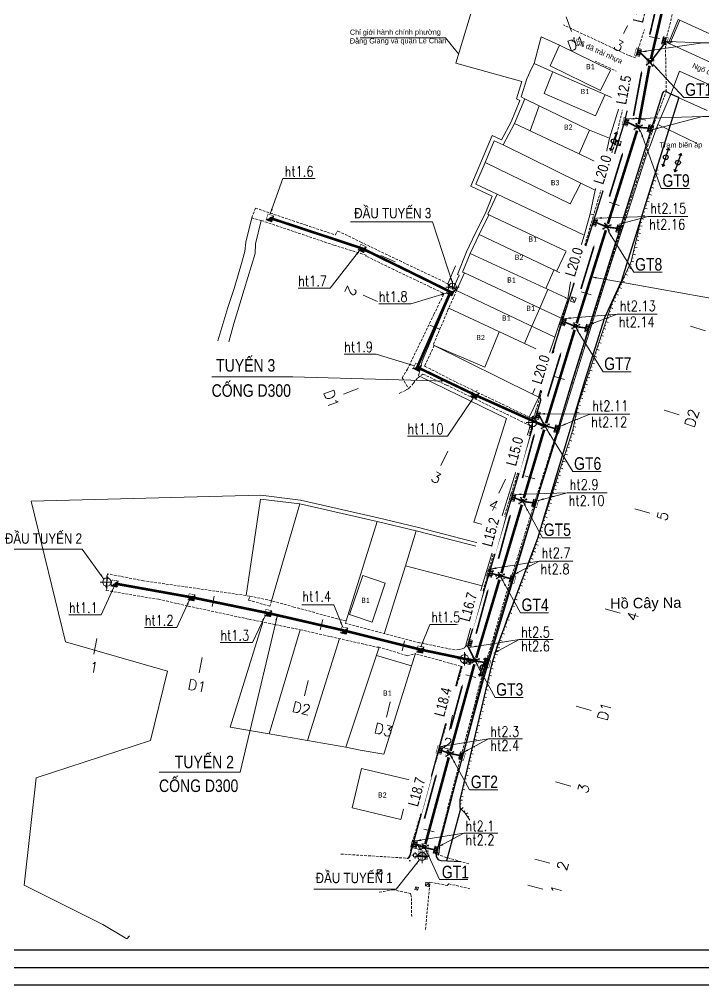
# Model space of a CAD drawing. Header units: metres. Extents: x -225 to 1156, y -96 to 896.
# Drawn here: x 282.7 to 413.9, y -95.6 to 89.4 of the extents above; entities that cross this region are included whole.
import ezdxf
from ezdxf.enums import TextEntityAlignment as Align

# ---------------------------------------------------------------- set-up
doc = ezdxf.new("R2010")
doc.units = ezdxf.units.M
doc.header["$MEASUREMENT"] = 0
doc.header["$PDMODE"] = 2
doc.header["$PDSIZE"] = 0.1
for name, pattern in [('ACAD_ISO05W100', [33, 24, -3, 0, -3, 0, -3]), ('DASHED', [0.75, 0.5, -0.25]), ('DASHED2', [0.375, 0.25, -0.125]), ('HIDDEN', [0.375, 0.25, -0.125])]:
    doc.linetypes.add(name, pattern=pattern)
for name, color, linetype in [('Diep_Layer8', 8, 'Continuous'), ('duong', 3, 'Continuous'), ('ga', 5, 'Continuous'), ('GHI CHU', 7, 'Continuous'), ('GHICHU', 7, 'Continuous'), ('KHUNGTEN', 5, 'Continuous'), ('KYHIEU', 250, 'Continuous'), ('NOI', 2, 'Continuous'), ('pntelev', 2, 'Continuous'), ('thep', 2, 'Continuous'), ('TK cong D300', 7, 'ACAD_ISO05W100'), ('TK uPVC D200', 3, 'DASHED2'), ('TUYEN', 7, 'Continuous')]:
    doc.layers.add(name, color=color, linetype=linetype)
for name, color, linetype, lineweight in [('LC Dim', 8, 'Continuous', 18), ('LC Khac', 4, 'Continuous', 9), ('LC MANH DUT', 35, 'HIDDEN', 5), ('LC Net dam 1', 30, 'Continuous', 30), ('LC Net manh', 239, 'Continuous', 5), ('LC Net thay', 7, 'Continuous', 25), ('LC Text1', 3, 'Continuous', 20), ('LC Text2', 7, 'Continuous', 25), ('Level 10', 7, 'Continuous', 0), ('Level 22', 7, 'Continuous', 0), ('Level 46', 7, 'Continuous', 0), ('TK ga cong D300', 4, 'Continuous', 25), ('TK ga cong D500', 7, 'Continuous', 25)]:
    doc.layers.add(name, color=color, linetype=linetype, lineweight=lineweight)
doc.styles.add('ghi chu', font='arial.ttf')
doc.styles.add('LC 3', font='vnsimli.shx', dxfattribs={"width": 0.75})
doc.styles.add('Legend', font='calibri.ttf')
doc.styles.add('STYLE1', font='')
doc.styles.add('T2', font='', dxfattribs={"width": 0.8})
doc.styles.add('TENCOC', font='Vnromanc.shx')
doc.styles.get('STYLE1').set_extended_font_data('.VnArial')
doc.styles.get('T2').set_extended_font_data('.VnArialH')
doc.linetypes.add('ZIGZAG', pattern='A,0.0001,-0.2,[131,ltypeshp.shx,S=0.2,R=0,X=-0.2,Y=0],-0.4,[131,ltypeshp.shx,S=0.2,R=180,X=0.2,Y=0],-0.2', length=0.8001)
doc.dimstyles.get("Standard").update_dxf_attribs({"dimtxt": 0.18, "dimasz": 0.18, "dimexe": 0.18, "dimexo": 0.0625, "dimgap": 0.09, "dimtad": 0, "dimtih": 1, "dimtoh": 1, "dimdec": 4, "dimzin": 0, "dimdsep": 46, "dimtxsty": 'Standard', "dimcen": 0.09, "dimadec": 0, "dimazin": 0, "dimtfac": 1, "dimtdec": 4, "dimtofl": 0, "dimtmove": 0, "dimatfit": 3, "dimfxl": 1, "dimtolj": 1, "dimtzin": 0, "dimarcsym": 0})

# ---------------------------------------------------------------- blocks, each defined once
blk = doc.blocks.new('a2')
at = {"layer": 'Defpoints', "flags": 128}
blk.add_lwpolyline([(297, 102.51), (0, 102.51), (0, -102.51), (297, -102.51)], close=True, dxfattribs=at)
at = {"layer": 'KHUNGTEN'}
blk.add_lwpolyline([(295.89, -100.5), (10, -100.5), (10, 101.39), (295.89, 101.39)], close=True, dxfattribs=at)
at = {"layer": 'thep'}
blk.add_lwpolyline([(293.77, -98.38), (12.11, -98.38), (12.11, 99.28), (293.77, 99.28)], close=True, dxfattribs=at)
blk = doc.blocks.new('bu lon')
at = {"layer": 'LC Khac', "color": 9}
for p, q in [((0.79, 0), (-0.79, 0)), ((0, -0.79), (0, 0.79))]:
    blk.add_line(p, q, dxfattribs=at)
at = {"layer": 'LC Khac', "color": 7}
blk.add_circle((0, 0), 0.5, dxfattribs=at)
blk = doc.blocks.new('MM')
at = {"layer": 'LC Khac', "xscale": 2.289702860291335, "yscale": 2.289702860291335, "zscale": 2.289702860291335}
blk.add_blockref('bu lon', (0, 0), dxfattribs=at)
blk = doc.blocks.new('dj')
at = {"layer": 'Diep_Layer8', "color": 6}
blk.add_line((598291.76, 2304639.49), (598295.46, 2304639.49), dxfattribs=at)
for points in [[(598292.14, 2304639.81), (598291.76, 2304639.49)], [(598292.14, 2304639.17), (598291.76, 2304639.49)], [(598295.07, 2304639.81), (598295.46, 2304639.49)], [(598295.07, 2304639.17), (598295.46, 2304639.49)]]:
    blk.add_lwpolyline(points, dxfattribs=at)
blk.add_circle((598293.61, 2304639.49), 0.459, dxfattribs=at)
blk = doc.blocks.new('dc')
at = {"layer": 'KYHIEU', "color": 1, "lineweight": 0}
blk.add_lwpolyline([(-0.5, -0.5), (0.5, -0.5), (0.5, 0.5), (-0.5, 0.5)], close=True, dxfattribs=at)
at = {"layer": 'KYHIEU', "color": 1, "lineweight": 0, "const_width": 0.025}
blk.add_lwpolyline([(-0.04, 0, 1), (0.04, 0, 1)], format="xyb", close=True, dxfattribs=at)
at = {"layer": 'KYHIEU', "color": 1, "lineweight": 0}
for points in [[(0, 0.5), (0, 1)], [(0.5, 0), (1, 0)], [(-0.5, 0), (-1, 0)], [(0, -0.5), (0, -1)]]:
    blk.add_lwpolyline(points, dxfattribs=at)
blk = doc.blocks.new('GALOAI1')
at = {"layer": 'TK ga cong D500', "const_width": 0.1}
blk.add_lwpolyline([(-1.3, 1.3), (-1.3, 0), (0, 0), (0, 1.3), (-1.3, 1.3)], dxfattribs=at)
at = {"linetype": 'Continuous'}
blk.add_wipeout([(-1.3, 1.3), (0, 1.3), (0, 0), (-1.3, 0)], dxfattribs=at)
for p, q in [((0, 1.3), (-1.3, 0)), ((-1.3, 1.3), (0, 0))]:
    blk.add_line(p, q)
at = {"layer": 'TK ga cong D500'}
for p, q in [((-0.81, 0.78), (-0.75, 0.78)), ((-0.78, 0.81), (-0.78, 0.75))]:
    blk.add_line(p, q, dxfattribs=at)
for radius in [0.3, 0.0306]:
    blk.add_circle((-0.78, 0.78), radius, dxfattribs=at)
blk = doc.blocks.new('GALOAI2')
at = {"linetype": 'Continuous'}
blk.add_wipeout([(-0.6, 0.6), (0.6, 0.6), (0.6, -0.6), (-0.6, -0.6)], dxfattribs=at)
at = {"layer": 'LC Net manh', "linetype": 'Continuous'}
h = blk.add_hatch(dxfattribs=at)
h.set_pattern_fill('ANSI31', color=256, angle=18.7202)
h.set_pattern_definition([(63.720168, (-430.56159, -204.90511), (-0.112080292, 0.05534445), [])])
h.paths.add_polyline_path([(0.6, 0.6), (-0.6, -0.6), (0.6, -0.6)])
at = {"layer": 'TK ga cong D300', "const_width": 0.1}
blk.add_lwpolyline([(-0.6, -0.6), (0.6, -0.6), (0.6, 0.6), (-0.6, 0.6), (-0.6, -0.6), (0.6, 0.6)], dxfattribs=at)
blk = doc.blocks.new('HOGATHU')
at = {"layer": 'LC Net manh', "color": 2, "linetype": 'Continuous', "flags": 128}
blk.add_lwpolyline([(0.72, 0), (-0.72, 0)], dxfattribs=at)
at = {"layer": 'NOI', "color": 5, "const_width": 0.1}
blk.add_lwpolyline([(0.72, -0.65), (-0.72, -0.65), (-0.72, 0.36), (0.72, 0.36), (0.72, -0.65)], dxfattribs=at)
at = {"layer": 'TK cong D300'}
for centre in [(-0.4, -0.13), (-0.4, -0.49), (0, -0.13), (0, -0.49), (0.4, -0.13), (0.4, -0.49)]:
    blk.add_circle(centre, 0.101, dxfattribs=at)
blk = doc.blocks.new('COCTRENTUYEN')
at = {"layer": 'TUYEN', "color": 2, "lineweight": 0}
for p, q in [((27.65, 160.89), (28.68, 158.07)), ((40.02, 160.34), (38.66, 157.66)), ((43.55, 157.11), (45.51, 156.7)), ((40.95, 141.5), (42.89, 141.04)), ((35.88, 125.35), (37.79, 124.75)), ((6.75, 108.64), (4.92, 109.46)), ((30.49, 108.17), (32.4, 107.58)), ((3.34, 101), (1.52, 101.82)), ((51.49, 101.59), (54.35, 100.69)), ((-0.04, 94.11), (-1.92, 93.43)), ((25.4, 91.95), (27.32, 91.36)), ((10.55, 89.35), (9.68, 87.54)), ((46.44, 85.51), (49.31, 84.63)), ((21.64, 84.02), (20.77, 82.22)), ((19.73, 72.9), (21.64, 72.33)), ((40.81, 66.62), (43.69, 65.76)), ((14.01, 53.74), (15.93, 53.17)), ((-60.26, 53.55), (-60.61, 51.58)), ((-39.83, 49.89), (-40.21, 47.92)), ((35.1, 47.45), (37.97, 46.6)), ((-19.05, 45.39), (-19.51, 43.44)), ((-3.37, 41.31), (-3.83, 39.37)), ((8.33, 38.84), (7.92, 36.89)), ((8.37, 34.81), (10.3, 34.26)), ((29.54, 28.8), (32.42, 27.98)), ((4.37, 20.01), (6.3, 19.49)), ((25.61, 14.27), (28.51, 13.49)), ((0.37, 5.22), (2.31, 4.7)), ((-0.97, 0.26), (0.97, -0.26)), ((21.61, -0.52), (24.51, -1.3)), ((20.27, -5.48), (23.17, -6.26))]:
    blk.add_line(p, q, dxfattribs=at)
at = {"layer": 'TUYEN', "color": 3, "lineweight": 0}
for p, q in [((-5.13, 113.94), (-7.87, 115.16)), ((-8.53, 106.3), (-11.27, 107.52)), ((-12.24, 89.63), (-15.06, 88.6)), ((4.92, 77.63), (3.62, 74.92)), ((16.01, 72.3), (14.72, 69.6))]:
    blk.add_line(p, q, dxfattribs=at)
at = {"layer": 'TUYEN', "color": 4, "lineweight": 0}
for p, q in [((-62.37, 41.74), (-62.9, 38.78)), ((-42.15, 38.11), (-42.74, 35.17)), ((-21.83, 33.72), (-22.52, 30.8)), ((-6.12, 29.63), (-6.81, 26.71)), ((5.86, 27.1), (5.24, 24.17))]:
    blk.add_line(p, q, dxfattribs=at)
at = {"layer": 'LC MANH DUT', "xscale": 0.6987324145411622, "yscale": 0.6987324145411622, "zscale": 0.6987324145411622, "rotation": 359.999216292062}
for p in [(5.83, 109.05), (21.21, 83.12), (-60.43, 52.56), (8.13, 37.86), (0, 0)]:
    blk.add_blockref('MM', p, dxfattribs=at)
at = {"layer": 'LC Text2', "style": 'T2', "width": 0.8}
for s, rotation, p in [('®Çu tuyÕn 3', 359.9992, (-13.01, 122.26, 0)), ('®Çu tuyÕn 2', 0.0008, (-79.97, 59.92, 0)), ('®Çu tuyÕn 1', 0.0008, (-20.4, -5.11, 0))]:
    blk.add_text(s, height=2, rotation=rotation, dxfattribs=at).set_placement(p)
at = {"layer": 'TUYEN', "color": 2, "lineweight": 0, "style": 'TENCOC'}
for s, rotation, p in [('D1', 20.0061, (28.31, 154.21)), ('3', 333.0559, (36.48, 154.85)), ('D2', 72.9937, (52.17, 82.02)), ('5', 73.401, (46.85, 64.12)), ('4', 73.401, (41.12, 44.91)), ('D1', 74.1382, (35.45, 25.83)), ('3', 74.8754, (31.71, 11.93)), ('2', 74.8754, (27.71, -2.86)), ('1', 74.8754, (26.49, -7.41))]:
    blk.add_text(s, height=2, rotation=rotation, dxfattribs=at).set_placement(p)
at = {"layer": 'TUYEN', "color": 3, "lineweight": 0, "style": 'TENCOC'}
for s, rotation, p in [('1', 245.9737, (-10.89, 116.98)), ('2', 245.9737, (-14.2, 109.55)), ('D1', 290.1681, (-18.92, 88.96)), ('3', 334.3625, (1.51, 72.06)), ('4', 334.3625, (12.52, 66.77))]:
    blk.add_text(s, height=2, rotation=rotation, dxfattribs=at).set_placement(p)
at = {"layer": 'TUYEN', "color": 4, "lineweight": 0, "style": 'TENCOC'}
for s, rotation, p in [('1', 349.8332, (-63.94, 35.42)), ('D1', 348.8133, (-45.05, 32.06)), ('D2', 346.6036, (-25.05, 27.8)), ('D3', 346.7523, (-9.33, 23.71)), ('2', 348.0908, (3.86, 20.88))]:
    blk.add_text(s, height=2, rotation=rotation, dxfattribs=at).set_placement(p)
at = {"layer": 'LC Dim', "lineweight": 0}
for points in [[(5.83, 109.85), (2.03, 121.58), (-13.72, 121.58)], [(-61, 53.14), (-65.18, 58.89), (-79.95, 58.89)], [(-0.46, -0.65, 0), (-4.96, -6.24, 0), (-20.75, -6.24, 0)]]:
    blk.add_leader(points, dimstyle='Standard', override={"dimasz": 1, "dimgap": 0.09, "dimtad": 0, "dimdsep": 0, "dimtix": 1, "dimlwd": 0, "dimlwe": 0}, dxfattribs=at)
blk = doc.blocks.new('NENHIENTRANG')
at = {"layer": 'Diep_Layer8', "linetype": 'Continuous', "lineweight": 0}
for p, q in [((-27.69, -29.33), (-27.45, -29.41)), ((-28.33, -31.33), (-27.86, -31.48)), ((-28.12, -30.66), (-27.88, -30.74)), ((-27.91, -30), (-27.43, -30.15)), ((-28.76, -32.66), (-28.28, -32.82)), ((-28.55, -32), (-28.31, -32.07)), ((-29.4, -34.67), (-29.16, -34.74)), ((-29.19, -34), (-28.71, -34.15)), ((-28.97, -33.33), (-28.73, -33.41)), ((-30.04, -36.67), (-29.56, -36.82)), ((-29.83, -36), (-29.59, -36.07)), ((-29.61, -35.33), (-29.14, -35.48)), ((-30.68, -38.67), (-30.19, -38.78)), ((-30.47, -38), (-29.99, -38.15)), ((-30.25, -37.33), (-30.01, -37.41)), ((-31, -40.03), (-30.52, -40.14)), ((-30.84, -39.35), (-30.6, -39.4)), ((-31.49, -42.07), (-31.24, -42.13)), ((-31.33, -41.39), (-30.84, -41.51)), ((-31.16, -40.71), (-30.92, -40.77)), ((-31.97, -44.11), (-31.49, -44.23)), ((-31.81, -43.43), (-31.57, -43.49)), ((-31.65, -42.75), (-31.16, -42.87)), ((-32.46, -46.16), (-32.21, -46.22)), ((-32.29, -45.48), (-31.81, -45.59)), ((-32.13, -44.8), (-31.89, -44.85)), ((-33.15, -48.02), (-32.7, -48.23)), ((-32.86, -47.39), (-32.63, -47.49)), ((-32.62, -46.84), (-32.13, -46.95)), ((-34.04, -49.93), (-33.81, -50.03)), ((-33.74, -49.29), (-33.29, -49.5)), ((-33.45, -48.66), (-33.22, -48.76)), ((-34.63, -51.2), (-34.4, -51.3)), ((-34.33, -50.56), (-33.88, -50.77)), ((-35.51, -53.1), (-35.06, -53.31)), ((-35.22, -52.46), (-34.99, -52.57)), ((-34.92, -51.83), (-34.47, -52.04)), ((-36.39, -55.07), (-36.15, -55.15)), ((-36.1, -54.37), (-35.65, -54.58)), ((-35.81, -53.73), (-35.58, -53.84)), ((-37.05, -57.06), (-36.57, -57.22)), ((-36.83, -56.4), (-36.59, -56.48)), ((-36.61, -55.73), (-36.13, -55.89)), ((-37.71, -59.05), (-37.47, -59.13)), ((-37.49, -58.39), (-37.02, -58.55)), ((-37.27, -57.73), (-37.03, -57.8)), ((-38.15, -60.38), (-37.92, -60.46)), ((-37.93, -59.72), (-37.46, -59.88)), ((-38.81, -62.38), (-38.34, -62.53)), ((-38.59, -61.71), (-38.36, -61.79)), ((-38.37, -61.05), (-37.9, -61.21)), ((-39.48, -64.37), (-39.24, -64.45)), ((-39.26, -63.7), (-38.78, -63.86)), ((-39.03, -63.04), (-38.8, -63.12)), ((-40.14, -66.36), (-39.66, -66.52)), ((-39.92, -65.7), (-39.68, -65.78)), ((-39.7, -65.03), (-39.22, -65.19)), ((-40.8, -68.36), (-40.56, -68.43)), ((-40.58, -67.69), (-40.1, -67.85)), ((-40.36, -67.03), (-40.12, -67.11)), ((-41.24, -69.68), (-41, -69.76)), ((-41.02, -69.02), (-40.55, -69.18)), ((-41.9, -71.68), (-41.43, -71.83)), ((-41.68, -71.01), (-41.45, -71.09)), ((-41.46, -70.35), (-40.99, -70.51)), ((-42.57, -73.67), (-42.33, -73.75)), ((-42.34, -73.01), (-41.87, -73.16)), ((-42.12, -72.34), (-41.89, -72.42)), ((-43.11, -75.75), (-42.62, -75.86)), ((-42.97, -75.07), (-42.72, -75.12)), ((-42.79, -74.33), (-42.31, -74.49)), ((-43.4, -77.12), (-42.91, -77.23)), ((-43.26, -76.44), (-43.01, -76.49)), ((-43.84, -79.18), (-43.59, -79.23)), ((-43.69, -78.49), (-43.2, -78.6)), ((-43.55, -77.81), (-43.3, -77.86)), ((-44.47, -81.12), (-43.99, -81.28)), ((-44.25, -80.46), (-44.01, -80.54)), ((-44.04, -79.79), (-43.56, -79.95)), ((-45.11, -83.12), (-44.88, -83.2)), ((-44.9, -82.46), (-44.42, -82.61)), ((-44.68, -81.79), (-44.44, -81.87)), ((-45.55, -84.45), (-45.31, -84.53)), ((-45.33, -83.79), (-44.85, -83.94)), ((-46.19, -86.45), (-45.72, -86.61)), ((-45.98, -85.79), (-45.74, -85.86)), ((-45.76, -85.12), (-45.29, -85.27)), ((-46.84, -88.45), (-46.6, -88.53)), ((-46.62, -87.78), (-46.15, -87.94)), ((-46.41, -87.12), (-46.17, -87.19)), ((-47.49, -90.45), (-47.01, -90.6)), ((-47.27, -89.78), (-47.03, -89.86)), ((-47.06, -89.12), (-46.58, -89.27)), ((-48.13, -92.45), (-47.9, -92.52)), ((-47.92, -91.78), (-47.44, -91.93)), ((-47.7, -91.11), (-47.46, -91.19)), ((-48.56, -93.78), (-48.33, -93.85)), ((-48.35, -93.11), (-47.87, -93.27)), ((-49.21, -95.77), (-48.74, -95.93)), ((-49, -95.11), (-48.76, -95.19)), ((-48.78, -94.44), (-48.3, -94.6)), ((-49.86, -97.77), (-49.62, -97.85)), ((-49.64, -97.11), (-49.17, -97.26)), ((-49.43, -96.44), (-49.19, -96.52)), ((-50.51, -99.77), (-50.03, -99.92)), ((-50.29, -99.1), (-50.05, -99.18)), ((-50.07, -98.44), (-49.6, -98.59)), ((-50.94, -101.1), (-50.46, -101.26)), ((-50.72, -100.44), (-50.48, -100.51)), ((-51.63, -103.05), (-51.4, -103.14)), ((-51.38, -102.4), (-50.91, -102.58)), ((-51.15, -101.77), (-50.92, -101.85)), ((-52.39, -105.01), (-51.93, -105.19)), ((-52.14, -104.36), (-51.91, -104.45)), ((-51.89, -103.7), (-51.42, -103.89)), ((-53.16, -106.96), (-52.93, -107.06)), ((-52.9, -106.31), (-52.44, -106.49)), ((-52.65, -105.66), (-52.42, -105.75)), ((-53.92, -108.92), (-53.46, -109.1)), ((-53.67, -108.27), (-53.44, -108.36)), ((-53.41, -107.62), (-52.95, -107.8)), ((-54.69, -110.88), (-54.46, -110.97)), ((-54.43, -110.22), (-53.97, -110.41)), ((-54.18, -109.57), (-53.95, -109.66)), ((-55.2, -112.18), (-54.96, -112.27)), ((-54.94, -111.53), (-54.48, -111.71)), ((-55.96, -114.14), (-55.5, -114.32)), ((-55.71, -113.48), (-55.47, -113.58)), ((-55.45, -112.83), (-54.99, -113.01)), ((-56.7, -116.13), (-56.47, -116.21)), ((-56.48, -115.46), (-56.01, -115.62)), ((-56.22, -114.79), (-55.98, -114.88)), ((-57.37, -118.12), (-56.9, -118.28)), ((-57.15, -117.45), (-56.91, -117.53)), ((-56.93, -116.79), (-56.45, -116.95)), ((-58.04, -120.11), (-57.81, -120.19)), ((-57.82, -119.44), (-57.34, -119.6)), ((-57.6, -118.78), (-57.36, -118.86)), ((-58.49, -121.43), (-58.25, -121.51)), ((-58.27, -120.77), (-57.79, -120.93)), ((-59.16, -123.42), (-58.68, -123.58)), ((-58.94, -122.76), (-58.7, -122.84)), ((-58.71, -122.1), (-58.24, -122.26)), ((-59.7, -125.5), (-59.45, -125.56)), ((-59.54, -124.82), (-59.05, -124.93)), ((-59.38, -124.14), (-59.13, -124.19)), ((-60.18, -127.55), (-59.69, -127.66)), ((-60.02, -126.86), (-59.77, -126.92)), ((-59.86, -126.18), (-59.37, -126.3)), ((-60.5, -128.91), (-60.01, -129.02)), ((-60.34, -128.23), (-60.09, -128.28)), ((-60.98, -130.95), (-60.73, -131.01)), ((-60.82, -130.27), (-60.33, -130.39)), ((-60.66, -129.59), (-60.41, -129.65)), ((-61.46, -133), (-60.97, -133.11)), ((-61.3, -132.32), (-61.05, -132.37)), ((-61.14, -131.63), (-60.65, -131.75)), ((-61.78, -134.36), (-61.29, -134.47)), ((-61.62, -133.68), (-61.37, -133.74)), ((-62.26, -136.4), (-62.01, -136.46)), ((-62.1, -135.72), (-61.61, -135.84)), ((-61.94, -135.04), (-61.69, -135.1)), ((-62.74, -138.45), (-62.25, -138.56)), ((-62.58, -137.77), (-62.33, -137.82)), ((-62.42, -137.09), (-61.93, -137.2)), ((-63.22, -140.49), (-62.97, -140.55)), ((-63.06, -139.81), (-62.57, -139.93)), ((-62.9, -139.13), (-62.65, -139.19)), ((-63.54, -141.86), (-63.29, -141.91)), ((-63.38, -141.17), (-62.89, -141.29)), ((-64.02, -143.9), (-63.53, -144.01)), ((-63.86, -143.22), (-63.61, -143.28)), ((-63.7, -142.54), (-63.21, -142.65)), ((-64.5, -145.94), (-64.26, -146)), ((-64.34, -145.26), (-63.85, -145.38)), ((-64.18, -144.58), (-63.94, -144.64)), ((-64.82, -147.31), (-64.58, -147.36)), ((-64.66, -146.63), (-64.17, -146.74)), ((-65.3, -149.35), (-64.81, -149.47)), ((-65.14, -148.67), (-64.9, -148.73)), ((-64.98, -147.99), (-64.49, -148.1)), ((-65.48, -150.81), (-65.23, -150.82)), ((-65.46, -150.11), (-64.96, -150.12)), ((-65.21, -151.82), (-64.86, -151.47)), ((-64.72, -152.32), (-64.54, -152.14)), ((-64.34, -152.76), (-63.91, -152.49)), ((-63.96, -153.35), (-63.75, -153.22))]:
    blk.add_line(p, q, dxfattribs=at)
at = {"layer": 'Diep_Layer8', "linetype": 'Continuous', "lineweight": 0, "flags": 128}
blk.add_lwpolyline([(-30.68, -38.67), (-27.48, -28.67)], dxfattribs=at)
at = {"layer": 'duong', "color": 4, "linetype": 'HIDDEN', "lineweight": 0, "ltscale": 2}
for p, q in [((-23.99, 3.32), (-26.03, -4.66)), ((-29.06, 0.71), (-31.81, -7.88)), ((-33.13, -7.39), (-45.57, -1.57)), ((-25.88, -14.35), (-26.06, -4.56)), ((-31.81, -7.88), (-33.13, -7.39)), ((-33.14, -11.54), (-39.49, -8.51)), ((-32.82, -11.65), (-35.5, -22.97)), ((-28.14, -20.22), (-25.88, -14.35)), ((-29.92, -26.36), (-28.14, -20.22)), ((-35.5, -22.97), (-35.74, -24.18)), ((-35.74, -24.18), (-39.81, -37.95)), ((-105.37, -38.53), (-104.66, -36.65)), ((-104.66, -36.65), (-95.09, -39.89)), ((-43.42, -50.26), (-39.81, -37.95)), ((-103.54, -39.03), (-89.61, -43.76)), ((-95.09, -39.89), (-89.32, -41.8)), ((-89.32, -41.8), (-88.95, -40.99)), ((-84.34, -43.23), (-88.95, -40.99)), ((-89.61, -43.76), (-83.42, -45.68)), ((-76.66, -46.91), (-84.34, -43.23)), ((-83.42, -45.68), (-83.5, -45.83)), ((-83.5, -45.83), (-83.43, -45.87)), ((-78.13, -48.44), (-83.43, -45.87)), ((-69.12, -50.48), (-76.66, -46.91)), ((-71.29, -51.7), (-78.13, -48.44)), ((-68.78, -52.91), (-71.29, -51.7)), ((-67.76, -51.18), (-69.12, -50.48)), ((-67.76, -51.18), (-66.08, -52.43)), ((-44.22, -53.04), (-43.42, -50.26)), ((-70.45, -57.05), (-68.53, -53.09)), ((-68.53, -53.09), (-68.78, -52.91)), ((-66.08, -52.43), (-67.7, -56.04)), ((-45.87, -57.84), (-44.22, -53.04)), ((-75.53, -67.54), (-70.45, -57.05)), ((-67.7, -56.04), (-70.55, -62.86)), ((-46.96, -61.8), (-45.87, -57.84)), ((-70.55, -62.86), (-70.37, -63)), ((-47.7, -65.14), (-46.96, -61.8)), ((-70.37, -63), (-72.19, -66.8)), ((-47.87, -65.18), (-50.07, -72.8)), ((-47.7, -65.14), (-47.87, -65.18)), ((-76.51, -69.15), (-75.53, -67.54)), ((-72.16, -66.91), (-72.19, -66.8)), ((-72.11, -66.98), (-72.16, -66.91)), ((-66.38, -69.91), (-72.11, -66.98)), ((-74.37, -70.19), (-75.29, -71.28)), ((-73.6, -69.24), (-74.37, -70.19)), ((-72.55, -68.45), (-73.6, -69.24)), ((-68, -70.57), (-72.55, -68.45)), ((-52.16, -76.7), (-66.38, -69.91)), ((-76.67, -71.94), (-77.29, -72.25)), ((-75.84, -71.56), (-76.67, -71.94)), ((-75.29, -71.28), (-75.84, -71.56)), ((-52.02, -78.32), (-68, -70.57)), ((-50.07, -72.8), (-51.22, -76.48)), ((-51.22, -76.48), (-51.68, -76.78)), ((-53, -82.69), (-51.75, -78.81)), ((-51.75, -78.81), (-52.02, -78.32)), ((-55.61, -91.39), (-52.96, -82.72)), ((-57.5, -97.59), (-55.61, -91.39)), ((-58.71, -101.71), (-57.5, -97.59)), ((-62.97, -117.2), (-58.71, -101.71)), ((-133.04, -106.71), (-133.26, -109.92)), ((-126.15, -108.06), (-133.04, -106.71)), ((-105.73, -110.99), (-126.15, -108.06)), ((-133.26, -109.92), (-125.12, -111.33)), ((-125.12, -111.33), (-123.23, -111.59)), ((-123.23, -111.59), (-117.54, -112.92)), ((-105.97, -111.77), (-105.73, -110.99)), ((-101.89, -112.93), (-105.97, -111.77)), ((-105.73, -110.99), (-101.6, -111.88)), ((-101.6, -111.88), (-101.89, -112.93)), ((-97.27, -113.09), (-101.6, -111.88)), ((-117.54, -112.92), (-105.9, -115.42)), ((-88.93, -115.34), (-97.27, -113.09)), ((-105.9, -115.42), (-96.09, -117.43)), ((-87.27, -115.76), (-88.93, -115.34)), ((-87.41, -116.22), (-87.27, -115.76)), ((-73.23, -119.92), (-87.41, -116.22)), ((-96.09, -117.43), (-81.43, -120.76)), ((-63.67, -119.8), (-62.97, -117.2)), ((-67.13, -121.19), (-73.23, -119.92)), ((-63.67, -119.8), (-64.36, -120.64)), ((-81.43, -120.76), (-80.93, -120.78)), ((-75.59, -122.41), (-80.93, -120.78)), ((-75.59, -122.41), (-74, -122.02)), ((-65.31, -124.43), (-74, -122.02)), ((-66.4, -121.28), (-67.13, -121.19)), ((-65.6, -121.22), (-66.4, -121.28)), ((-64.6, -120.89), (-65.01, -121.08)), ((-69.57, -140.92), (-65.01, -124.49)), ((-65.01, -124.49), (-65.31, -124.43)), ((-70.79, -145.21), (-69.57, -140.92)), ((-74.76, -158.87), (-70.79, -145.21)), ((-75.01, -160.54), (-74.76, -158.87)), ((-88.3, -160.41), (-75.64, -161.21)), ((-75.35, -161.12), (-75.01, -160.54)), ((-63.72, -162.32), (-69.72, -160.57)), ((-75.64, -161.21), (-75.35, -161.12)), ((-72.06, -174.88), (-71.2, -165.8)), ((-71.2, -165.8), (-67.93, -166.41)), ((-67.93, -166.41), (-67.61, -166.13)), ((-67.61, -166.13), (-63.57, -167.05)), ((-78.23, -167.27), (-81.04, -167.76)), ((-74.92, -167.95), (-78.23, -167.27)), ((-74.77, -168.46), (-74.92, -167.95)), ((-74.7, -172.41), (-74.77, -168.46))]:
    blk.add_line(p, q, dxfattribs=at)
at = {"layer": 'duong', "linetype": 'Continuous', "lineweight": 0}
for p, q in [((-23.58, -0.5), (-25.46, -5.08)), ((-24.99, -14.81), (-23.35, -10.44)), ((-36.8, -23.26), (-33.14, -11.54)), ((-24.99, -14.81), (-27.53, -20.63)), ((-27.53, -20.63), (-28.93, -24.54)), ((-36.8, -23.26), (-37.9, -28.58)), ((-37.9, -28.58), (-39.49, -33.2)), ((-40.45, -37.75), (-39.49, -33.2)), ((-40.45, -37.75), (-41.61, -41.89)), ((-41.61, -41.89), (-42.83, -45.92)), ((-42.83, -45.92), (-44.13, -50.06)), ((-44.79, -54.07), (-44.13, -50.06)), ((-44.79, -54.07), (-46.01, -57.77)), ((-46.01, -57.77), (-47.26, -61.36)), ((-48.43, -64.78), (-47.26, -61.36)), ((-51.51, -72.28), (-48.43, -64.78)), ((-57.91, -97.39), (-56.02, -91.27)), ((-59.16, -102.27), (-57.91, -97.39)), ((-61.16, -109.05), (-59.16, -102.27)), ((-61.16, -109.05), (-64.36, -120.64))]:
    blk.add_line(p, q, dxfattribs=at)
at = {"layer": 'duong', "color": 4, "linetype": 'Continuous', "lineweight": 0}
for p, q in [((-23.3, -0.63), (-23.58, -0.5)), ((-33.14, -11.54), (-32.82, -11.65)), ((-29.34, -25.68), (-29.73, -26.67)), ((-28.93, -24.54), (-29.34, -25.68)), ((-40.45, -37.75), (-39.81, -37.95)), ((-50.3, -72.85), (-52.16, -76.7)), ((-51.51, -72.28), (-50.3, -72.85)), ((-51.68, -76.78), (-52.16, -76.7)), ((-65.01, -121.08), (-65.6, -121.22)), ((-64.36, -120.64), (-64.6, -120.89))]:
    blk.add_line(p, q, dxfattribs=at)
at = {"layer": 'duong', "color": 4, "linetype": 'HIDDEN', "lineweight": 0, "ltscale": 2, "flags": 128}
for points in [[(-29.92, -26.36), (-33.64, -37.87), (-36.56, -47), (-42.32, -64.94), (-48.07, -83.36), (-56.23, -109.38), (-61.39, -126.9), (-65.46, -142.57), (-69.52, -158.44), (-69.79, -160.52)], [(-103.54, -39.03), (-105.37, -38.53)], [(-76.51, -69.15), (-75.29, -71.28)]]:
    blk.add_lwpolyline(points, dxfattribs=at)
at = {"layer": 'duong', "linetype": 'Continuous', "lineweight": 0, "flags": 128}
for points in [[(-69.51, -160.56), (-69.3, -158.5), (-65.21, -142.66), (-61.2, -126.94), (-55.98, -109.52), (-47.86, -83.41), (-42.09, -65.04), (-36.43, -47.17), (-33.41, -37.86), (-29.73, -26.67)], [(-56.02, -91.27), (-53.42, -82.93), (-52.11, -78.84), (-52.02, -78.32)]]:
    blk.add_lwpolyline(points, dxfattribs=at)
at = {"layer": 'ga', "linetype": 'Continuous', "lineweight": 0}
for p, q in [((-26.03, -4.66), (-25.22, -5.19)), ((-35.61, -24.55), (-35.4, -23.67)), ((-34.74, -24.75), (-34.53, -23.87)), ((-35.61, -24.55), (-34.74, -24.75)), ((-44.28, -54.5), (-44.01, -53.66)), ((-44.28, -54.5), (-43.46, -54.76)), ((-43.46, -54.76), (-43.19, -53.92)), ((-64.36, -123.89), (-64.12, -123.02)), ((-64.36, -123.89), (-63.51, -124.12)), ((-63.51, -124.12), (-63.28, -123.24)), ((-70.11, -160.41), (-69.67, -159.57)), ((-80.41, -163.44), (-81.31, -163.47)), ((-81.31, -163.47), (-81.28, -164.22)), ((-80.41, -163.44), (-81.28, -164.22)), ((-80.38, -164.18), (-81.28, -164.22)), ((-80.41, -163.44), (-80.38, -164.18)), ((-72.06, -166.5), (-72, -165.79)), ((-71.38, -165.92), (-72.06, -166.5)), ((-71.45, -166.64), (-71.38, -165.92)), ((-71.45, -166.64), (-72.06, -166.5))]:
    blk.add_line(p, q, dxfattribs=at)
at = {"layer": 'ga', "linetype": 'Continuous', "lineweight": 0, "flags": 128}
for points in [[(-34.53, -23.87), (-35.4, -23.67)], [(-34.74, -24.75), (-35.4, -23.67)], [(-43.19, -53.92), (-44.01, -53.66)], [(-43.46, -54.76), (-44.01, -53.66)], [(-63.28, -123.24), (-64.12, -123.02), (-63.51, -124.12)], [(-73.03, -159.6), (-73.88, -159.36), (-73.65, -158.52), (-72.8, -158.74), (-73.03, -159.6), (-73.65, -158.52)], [(-70.11, -160.41), (-69.99, -159.54), (-69.67, -159.57)], [(-70.11, -160.41), (-69.78, -160.44)], [(-72, -165.79), (-71.38, -165.92)], [(-74.08, -167.18), (-73.9, -166.69)], [(-74.08, -167.18), (-73.56, -167.34), (-73.9, -166.69)], [(-73.39, -166.85), (-73.9, -166.69)], [(-73.56, -167.34), (-73.39, -166.85)]]:
    blk.add_lwpolyline(points, dxfattribs=at)
at = {"layer": 'GHICHU', "lineweight": 0}
blk.add_line((-73.41, -160.66), (-71.36, -160.66), dxfattribs=at)
blk.add_line((-73.41, -160.66), (-71.36, -160.66), dxfattribs=at)
at = {"layer": 'Level 10', "color": 8, "linetype": 'ByBlock', "lineweight": 13}
for p, q in [((-23.3, -0.63), (-10.84, -6.31)), ((-49.87, -3.84), (-51.24, -8.94)), ((-46.36, -5.45), (-49.87, -3.84)), ((-36.56, -10.21), (-46.36, -5.45)), ((-51.24, -8.94), (-51.71, -9.91)), ((-47.5, -10.64), (-51.24, -8.94)), ((-51.71, -9.91), (-52.6, -11.86)), ((-34.61, -16.25), (-47.5, -10.64)), ((-17.56, -13.06), (-23.35, -10.44)), ((-52.6, -11.86), (-53.68, -15.35)), ((-53, -15.73), (-54.97, -20.47)), ((-53.68, -15.35), (-53, -15.73)), ((-50.24, -17.04), (-53, -15.73)), ((-18.07, -17.94), (-24.99, -14.81)), ((-40.58, -21.7), (-50.24, -17.04)), ((-54.97, -20.47), (-57.15, -24.54)), ((-42.61, -26.26), (-54.97, -20.47)), ((-36.8, -23.26), (-40.58, -21.7)), ((-27.53, -20.63), (-20.12, -24.24)), ((-58.86, -23.77), (-60.64, -27.92)), ((-57.15, -24.54), (-58.86, -23.77)), ((-42.24, -31.85), (-57.15, -24.54)), ((-37.99, -28.48), (-42.61, -26.26)), ((-60.64, -27.92), (-62.37, -32.06)), ((-62.37, -32.06), (-58.29, -34)), ((-39.49, -33.2), (-42.24, -31.85)), ((-60.11, -37.85), (-58.29, -34)), ((-41.76, -41.81), (-58.29, -34)), ((-59.88, -37.95), (-61.77, -41.73)), ((-59.88, -37.95), (-60.11, -37.85)), ((-45.11, -44.88), (-59.88, -37.95)), ((-61.77, -41.73), (-63.51, -45.33)), ((-44.13, -50.06), (-61.77, -41.73)), ((-64.93, -48.96), (-63.51, -45.33)), ((-63.51, -45.33), (-45.24, -53.81)), ((-42.83, -45.92), (-45.11, -44.88)), ((-66.29, -47.71), (-67.76, -51.18)), ((-64.57, -49.09), (-66.08, -52.43)), ((-64.57, -49.09), (-64.93, -48.96)), ((-50.13, -55.81), (-64.57, -49.09)), ((-47.26, -61.36), (-66.08, -52.43)), ((-45.24, -53.81), (-45.01, -54)), ((-48.43, -64.78), (-67.6, -55.8)), ((-46.01, -57.77), (-50.13, -55.81)), ((-51.51, -72.28), (-70.37, -63)), ((-103.66, -92.43), (-106.43, -110.89)), ((-96.13, -93.33), (-103.66, -92.43)), ((-96.13, -93.33), (-101.6, -111.88)), ((-81.32, -96.73), (-96.13, -93.33)), ((-81.32, -96.73), (-87.27, -115.76)), ((-73.83, -98.5), (-81.32, -96.73)), ((-73.83, -98.5), (-75.91, -105.2)), ((-59.16, -102.27), (-73.83, -98.5)), ((-75.91, -105.2), (-79.97, -118.22)), ((-61.16, -109.05), (-75.91, -105.2)), ((-109.49, -136.1), (-103.27, -115.96)), ((-96.09, -117.43), (-102.03, -137.39)), ((-88.54, -119.14), (-94.67, -138.67)), ((-80.93, -120.78), (-87.31, -139.95)), ((-74, -122.02), (-74.75, -124.38)), ((-81.46, -122.39), (-74.75, -124.38)), ((-74.75, -124.38), (-80.03, -141.25)), ((-102.03, -137.39), (-109.49, -136.1)), ((-102.03, -137.39), (-94.67, -138.67)), ((-94.67, -138.67), (-87.31, -139.95)), ((-87.31, -139.95), (-84.56, -140.49)), ((-80.03, -141.25), (-84.56, -140.49))]:
    blk.add_line(p, q, dxfattribs=at)
at = {"layer": 'Level 10', "color": 8, "linetype": 'ByBlock', "lineweight": 0, "ltscale": 2}
for p, q in [((-46.36, -5.45), (-48.13, -9.43)), ((-47.69, -10.67), (-49.28, -14.73)), ((-48.13, -9.43), (-38.48, -14.1)), ((-38.48, -14.1), (-36.56, -10.21)), ((-49.28, -14.73), (-39.43, -18.97)), ((-39.43, -18.97), (-37.69, -14.99)), ((-50.24, -17.04), (-52, -21.86)), ((-40.58, -21.7), (-42.61, -26.26)), ((-60.64, -27.92), (-44.3, -35.87)), ((-44.3, -35.87), (-42.24, -31.85)), ((-45.11, -44.88), (-46.89, -48.66)), ((-48.95, -52.09), (-47.39, -48.44)), ((-48.59, -52.26), (-50.13, -55.81)), ((-50.13, -55.81), (-51.59, -59.17)), ((-51.59, -59.17), (-53.08, -62.6)), ((-60.68, -67.16), (-57.91, -60.34)), ((-70.37, -63), (-60.68, -67.16)), ((-84.06, -107.06), (-86.6, -114.55)), ((-84.06, -107.06), (-79.78, -108.52)), ((-79.78, -108.52), (-82.31, -116)), ((-86.6, -114.55), (-82.31, -115.97)), ((-86.13, -151.56), (-84.3, -144.02)), ((-84.3, -144.02), (-74.89, -146.29)), ((-74.89, -146.29), (-76.76, -153.81)), ((-76.76, -153.81), (-86.13, -151.56))]:
    blk.add_line(p, q, dxfattribs=at)
at = {"layer": 'Level 10', "color": 1, "linetype": 'Continuous', "lineweight": 13, "flags": 128}
for points in [[(-72.83, -69.08), (-73.39, -68.81), (-72.67, -65.98), (-68.29, -55.5), (-66.74, -52.04), (-65.59, -49.52), (-65.91, -49.4), (-64.2, -45.03), (-62.44, -41.39), (-60.57, -37.64), (-59.25, -34.37), (-63.34, -32.43), (-61.33, -27.62), (-59.25, -22.77), (-57.48, -23.57), (-55.65, -20.15), (-53.95, -16.06), (-54.58, -15.71), (-53.55, -12.38), (-66.25, -8.88), (-62.21, 4.49)], [(-72.83, -69.08), (-56.53, -76.95), (-62.77, -96.8), (-58.88, -97.88), (-59.82, -101.37), (-73.65, -97.78), (-81.15, -96), (-96, -92.59), (-103.63, -91.68), (-147.66, -92.83), (-141.06, -119.73), (-121.51, -125.35), (-124.81, -138.67), (-146.71, -145.8), (-148.99, -166.37), (-133.94, -173.9), (-129.32, -176.63), (-128.8, -176.06)]]:
    blk.add_lwpolyline(points, dxfattribs=at)
at = {"layer": 'Level 10', "color": 8, "linetype": 'ByBlock', "lineweight": 13}
for points in [[(-25.22, -5.19), (-23.3, -0.63)], [(-10.84, -6.31), (-12.87, -10.78), (-25.46, -5.08)]]:
    blk.add_lwpolyline(points, dxfattribs=at)
at = {"layer": 'Level 10', "color": 8, "linetype": 'Continuous', "lineweight": 0}
for p in [(-103.12, -115.46), (-63.51, -123.62), (-75.06, -161.71), (-75.06, -161.71), (-75.06, -161.71)]:
    blk.add_point(p, dxfattribs=at)
at = {"layer": 'Level 22', "color": 2, "linetype": 'Continuous', "lineweight": 0}
for p, q in [((-105.37, -38.53), (-106.51, -43.18)), ((-103.54, -39.03), (-104.63, -43.51)), ((-106.7, -44.95), (-106.51, -43.18)), ((-104.73, -45.33), (-104.63, -43.51)), ((-107.48, -47.7), (-106.7, -44.95)), ((-104.73, -45.33), (-106.83, -52.28)), ((-108.76, -52.03), (-107.48, -47.7)), ((-109.93, -55.68), (-108.76, -52.03)), ((-106.83, -52.28), (-108.02, -56.27)), ((-111.85, -62.09), (-109.93, -55.68)), ((-108.02, -56.27), (-108.8, -58.79)), ((-109.76, -62.3), (-108.8, -58.79))]:
    blk.add_line(p, q, dxfattribs=at)
at = {"layer": 'Level 46', "color": 8, "linetype": 'Continuous', "lineweight": 0, "flags": 128}
for points in [[(-30.68, -38.66), (-32.64, -46.91), (-36.29, -54.78), (-42.86, -74.55), (-43.83, -79.17), (-51.27, -102.14), (-56.47, -115.44), (-59.33, -123.92), (-65.46, -150.03)], [(-65.46, -150.03), (-65.5, -151.54), (-64.45, -152.58), (-63.58, -153.94)]]:
    blk.add_lwpolyline(points, dxfattribs=at)
at = {"layer": 'Diep_Layer8', "linetype": 'Continuous', "lineweight": 0, "rotation": 71.63617217680701}
for p in [(1998747.62, -1293925.91), (1998757.61, -1293928.98), (1998759.95, -1293930), (1998722.5, -1294026.66), (1998722.89, -1294026.67)]:
    blk.add_blockref('dj', p, dxfattribs=at)
at = {"layer": 'GHICHU', "lineweight": 0}
ref = blk.add_blockref('dc', (-74.04, -160.66), dxfattribs=dict(at, xscale=0.6250000000103964, yscale=0.6250000000103964, zscale=0.6250000000103964))
ref.add_attrib('T1', 'DC02', dxfattribs={"layer": '0', "color": 1, "height": 0.625, "style": 'STYLE1'}).set_placement((-72.41, -160.42), align=Align.CENTER)
ref.add_attrib('4.700', '1.38', dxfattribs={"layer": '0', "color": 1, "height": 0.625, "style": 'STYLE1'}).set_placement((-72.41, -161.5), align=Align.CENTER)
at = {"layer": 'GHI CHU', "linetype": 'Continuous', "lineweight": 0, "attachment_point": 1, "style": 'ghi chu'}
for s, width, insert, char_height, rotation in [('\\pt3;Chỉ giới hành chính phường Đằng Giang và quận Lê Chân', 20.9046, (-86.56, -2.46), 1, 0.1761), ('\\pt3;Ngõ đã trải nhựa', 11.3185, (-43.72, -3.85), 1, 335.9483), ('\\pt3;Ngõ đã trải nhựa', 11.3185, (-20.61, -8.81), 1, 337.3725), ('\\pt6;Hồ Cây Na', 24.6311, (-36.67, -111.4), 2, 0.7531)]:
    blk.add_mtext_dynamic_manual_height_columns(s, width=width, gutter_width=1, heights=[0], dxfattribs=dict(at, insert=insert, char_height=char_height, rotation=rotation))
at = {"layer": 'GHI CHU', "color": 2, "linetype": 'Continuous', "lineweight": 0, "insert": (-27.2, -24.06), "char_height": 1, "attachment_point": 1, "rotation": 0.1934, "style": 'ghi chu'}
blk.add_mtext_dynamic_manual_height_columns('\\pt3;Trạm biến áp ', width=19.5036, gutter_width=1, heights=[0], dxfattribs=at)
at = {"layer": 'Level 10', "color": 8, "linetype": 'Continuous', "lineweight": 0, "style": 'Legend'}
for s, p in [('B1', (-41.25, -10.04)), ('B1', (-42.3, -14.82)), ('B2', (-45.51, -21.64)), ('B3', (-48.01, -32.3)), ('B1', (-52.3, -43.09)), ('B2', (-54.92, -46.57)), ('B1', (-56.38, -50.92)), ('B1', (-52.71, -56.34)), ('B1', (-57.38, -58.23)), ('B2', (-62.3, -61.95)), ('B1', (-84.36, -112.29)), ('B1', (-80.18, -130.08)), ('B2', (-81.14, -149.6))]:
    blk.add_text(s, height=1, dxfattribs=at).set_placement(p)
at = {"color": 0, "linetype": 'Continuous', "lineweight": 0}
blk.add_leader([(-65.7, -7.07), (-68.19, -4.05), (-84.61, -4.05)], dimstyle='Standard', override={"dimgap": 0.09, "dimtad": 0, "dimdsep": 0, "dimtix": 1, "dimlwd": 0, "dimlwe": 0}, dxfattribs=at)

msp = doc.modelspace()

# ---------------------------------------------------------------- linework, layer by layer
at = {"layer": 'LC Net dam 1', "color": 2}
for points in [[(382.329, 17.014), (383.649, 21.443), (398.122, 67.586, 0.0346369), (399.731, 74.315), (400.281, 77.614, 0.3657961), (399.952, 78.169), (399.487, 78.33)], [(380.944, 13.088), (381.212, 13.044, 0.3771708), (381.772, 13.395), (382.664, 16.386, 0.368595), (382.401, 16.98), (382.329, 17.014)], [(368.802, -30.116), (381.023, 10.883, 0.3675937), (380.762, 11.475), (380.606, 11.551)], [(356.986, -71.347), (357.082, -71.353, 0.3565322), (357.596, -70.985), (367.089, -35.863), (367.466, -34.596)]]:
    msp.add_lwpolyline(points, format="xyb", dxfattribs=at)
at = {"layer": 'LC Net dam 1', "color": 2, "flags": 128}
msp.add_lwpolyline([(407.641, 75.06), (406.718, 75.532, 0.4647143), (406.013, 75.237), (388.66, 19.91), (371.648, -37.159), (362.636, -70.502, 0.4743476), (363.539, -71.761), (367.364, -72.003)], format="xyb", dxfattribs=at)
for points in [[(409.158, 74.372), (398.11, 39.147), (394.886, 32.207), (390.822, 19.249), (382.135, -9.892), (374.327, -30.69), (373.301, -34.051), (367.167, -60.165), (367.128, -61.672), (367.314, -61.857), (364.619, -71.829)], [(407.537, 74.821), (407.641, 75.06)], [(409.158, 74.372), (407.641, 75.06)]]:
    msp.add_lwpolyline(points, dxfattribs=at)
at = {"layer": 'LC Text1', "color": 7, "elevation": 0}
for points in [[(403.579, 86.443, 0.319, 0.319, 0), (405.099, 92.96, 1.278, 0, 0), (405.59, 95.065, 0, 0, 0)], [(395.832, 55.405, 0.319, 0.319, 0), (397.791, 61.803, 1.278, 0, 0), (398.424, 63.871, 0, 0, 0)], [(390.38, 37.715, 0.319, 0.319, 0), (392.339, 44.114, 1.278, 0, 0), (392.972, 46.181, 0, 0, 0)], [(383.998, 17.122, 0.319, 0.319, 0), (385.956, 23.521, 1.278, 0, 0), (386.589, 25.588, 0, 0, 0)], [(374.557, -13.981, 0.319, 0.319, 0), (376.303, -7.521, 1.278, 0, 0), (376.867, -5.434, 0, 0, 0)], [(365.39, -46.547, 0.319, 0.319, 0), (367.135, -40.087, 1.278, 0, 0), (367.7, -38, 0, 0, 0)], [(360.369, -63.769, 0.319, 0.319, 0), (362.115, -57.309, 1.278, 0, 0), (362.679, -55.222, 0, 0, 0)]]:
    msp.add_lwpolyline(points, format="xyseb", dxfattribs=at)
at = {"layer": 'TK ga cong D500', "linetype": 'DASHED', "ltscale": 3, "const_width": 0.5}
msp.add_lwpolyline([(360.369, -69.311), (365.209, -51.404), (370.11, -33.567), (374.941, -17.364), (379.226, -2.989), (383.511, 11.386), (389.365, 30.509), (395.35, 49.592), (401.335, 68.676), (403.643, 81.113), (407.626, 98.195), (412.639, 117.556), (418.623, 131.525), (419.474, 132.508), (423.357, 134.628), (445.588, 148.101), (448.63, 149.944), (463.181, 158.736), (477.732, 167.53), (492.709, 176.449)], dxfattribs=at)

# ---------------------------------------------------------------- block references
at = {"layer": 'LC Net dam 1', "linetype": 'Continuous', "lineweight": 0}
msp.add_blockref('NENHIENTRANG', (432.626, 89.868), dxfattribs=at)
at = {"layer": 'LC Net dam 1', "linetype": 'Continuous', "xscale": -1, "rotation": 254.8753784014817}
msp.add_blockref('HOGATHU', (406.598, 85.204), dxfattribs=at)
at = {"layer": 'LC Net dam 1', "linetype": 'Continuous', "rotation": 74.87537840154896}
msp.add_blockref('HOGATHU', (368.802, -30.116), dxfattribs=at)
at = {"layer": 'LC Text2', "linetype": 'Continuous', "lineweight": 0}
msp.add_blockref('COCTRENTUYEN', (359.909, -71.013), dxfattribs=at)
at = {"layer": 'pntelev', "linetype": 'Continuous', "lineweight": 0, "xscale": 1.6, "yscale": 1.6, "zscale": 1.6}
msp.add_blockref('a2', (179.02, 68.433), dxfattribs=at)

# ---------------------------------------------------------------- texts
at = {"layer": 'LC Text1', "color": 3, "style": 'LC 3', "width": 0.8}
for s, rotation, p in [('ht1.6', 0.00078, (333.555, 59.24)), ('ht2.15', 0.00078, (403.669, 52.177)), ('ht2.16', 0.00078, (403.467, 49.099)), ('ht1.7', 359.99922, (336.14, 38.242)), ('ht1.8', 359.99922, (351.6, 35.246)), ('ht2.13', 0.00078, (397.815, 33.474)), ('ht2.14', 0.00078, (397.613, 30.395)), ('ht1.9', 359.99922, (344.965, 25.611)), ('ht2.11', 0.00078, (392.547, 14.331)), ('ht2.12', 0.00078, (392.345, 11.253)), ('ht1.10', 359.99922, (357.13, 9.926)), ('ht2.9', 0.00078, (388.212, -0.751)), ('ht2.10', 0.00078, (388.009, -3.83)), ('ht2.7', 0.00078, (382.84, -13.843)), ('ht2.8', 0.00078, (382.637, -16.921)), ('ht1.4', 359.99922, (336.945, -22.185)), ('ht1.1', 359.99922, (292.21, -24.35)), ('ht1.2', 359.99922, (306.723, -26.779)), ('ht1.5', 0.00078, (361.686, -26.15)), ('ht1.3', 359.99922, (321.236, -29.647)), ('ht2.5', 0.00078, (378.888, -29.031)), ('ht2.6', 0.00078, (378.888, -31.704)), ('ht2.3', 0.00078, (372.997, -48.075)), ('ht2.4', 0.00078, (372.997, -50.749)), ('ht2.1', 0.00078, (368.255, -66.152)), ('ht2.2', 0.00078, (368.255, -68.826))]:
    msp.add_text(s, height=1.9947, rotation=rotation, dxfattribs=at).set_placement(p)
at = {"layer": 'LC Text2', "style": 'T2', "width": 0.8}
for s, rotation, p in [('GT10', 360, (410.345, 74.732)), ('GT9', 360, (406.005, 57.292)), ('GT8', 360, (400.755, 41.24)), ('tuyÕn 3', 0, (320.437, 21.884)), ('GT7', 360, (394.832, 22.2)), ('cèng d300', 0, (319.567, 17.058)), ('GT6', 360, (389.051, 3.079)), ('GT5', 360, (383.234, -9.611)), ('GT4', 360, (378.978, -23.993)), ('GT3', 360, (374.118, -40.21)), ('tuyÕn 2', 0, (312.511, -54.1)), ('GT2', 360, (369.255, -57.919)), ('cèng d300', 0, (309.484, -58.66)), ('GT1', 360, (363.703, -75.191))]:
    msp.add_text(s, height=2.4, rotation=rotation, dxfattribs=at).set_placement(p)

# ---------------------------------------------------------------- leaders
at = {"layer": 'LC Net thay', "linetype": 'Continuous'}
for points in [[(406.915, 85.102), (413.732, 84.848), (421.393, 84.848)], [(401.941, 83.135), (413.732, 84.848), (421.393, 84.848)], [(404.2, 68.293), (413.684, 70.769), (421.345, 70.769)], [(397.697, 50.128), (403.185, 51.582), (410.846, 51.582)], [(392.357, 40.051), (425.736, 34.022), (441.305, 34.022)], [(391.891, 30.829), (397.331, 32.878), (404.992, 32.878)], [(382.492, 13.783), (392.063, 13.735), (399.724, 13.735)], [(386.484, 11.44), (392.063, 13.735), (399.724, 13.735)], [(382.239, -2.8), (387.728, -1.347), (395.389, -1.347)], [(377.461, -17.069), (382.356, -14.438), (388.851, -14.438)], [(369.383, -30.898), (378.555, -29.424), (385.051, -29.424)], [(373.661, -32.054), (378.555, -29.424), (385.051, -29.424)], [(367.77, -51.098), (372.664, -48.468), (379.159, -48.468)], [(363.028, -69.176), (367.922, -66.546), (374.418, -66.546)]]:
    msp.add_leader(points, dimstyle='Standard', override={"dimtxt": 0.5, "dimasz": 1, "dimgap": 0.09, "dimtad": 0, "dimdec": 2, "dimdsep": 0, "dimtdec": 2, "dimtix": 1, "dimlwd": 0, "dimlwe": 0}, dxfattribs=at)

# ---------------------------------------------------------------- next in the draw order: block references
at = {"layer": 'LC Net dam 1', "linetype": 'Continuous'}
for p, rotation in [((330.745, 51.322), 341.2960588845906), ((348.452, 45.477), 333.2601689759512), ((365.356, 37.169), 333.2601689759512), ((358.984, 22.731), 333.2601689759512), ((370.023, 17.434), 333.2601689759512), ((300.971, -18.716), 349.8332202622693), ((315.735, -21.364), 349.8332202622693), ((330.419, -24.386), 349.8332202622693), ((344.986, -27.729), 349.8332202622693), ((359.594, -31.368), 349.8332202622693)]:
    msp.add_blockref('GALOAI2', p, dxfattribs=dict(at, rotation=rotation))
at = {"layer": 'TK ga cong D500'}
for p, rotation in [((404.178, 80.364), 350.5214747543145), ((401.761, 67.861), 342.5864619019134), ((395.776, 48.777), 342.5864619019134), ((389.79, 29.694), 342.5864619019134), ((383.948, 10.578), 343.4009985838493), ((379.663, -3.797), 343.4009985838493), ((375.378, -18.172), 343.4009985838493), ((370.548, -34.376), 343.4009985838493), ((365.666, -52.201), 344.8753784015159), ((360.826, -70.109), 344.8753784015159)]:
    msp.add_blockref('GALOAI1', p, dxfattribs=dict(at, rotation=rotation))

# ---------------------------------------------------------------- next in the draw order: texts
at = {"layer": 'LC Text2', "linetype": 'Continuous', "char_height": 2, "width": 5.37433, "attachment_point": 1, "style": 'T2', "bg_fill": 3, "box_fill_scale": 1.5, "bg_fill_color": 256, "bg_fill_transparency": 0}
for s, insert, rotation in [('l17.8', (400.303, 89.015), 76.87528), ('l20.0', (392.738, 58.193), 72.97981), ('l20.0', (387.286, 40.504), 72.97981), ('l15.2', (371.372, -11.297), 74.87538), ('l18.4', (362.205, -43.863), 74.87538), ('l18.7', (357.184, -61.084), 74.87538)]:
    msp.add_mtext(s, dxfattribs=dict(at, insert=insert, rotation=rotation))

# ---------------------------------------------------------------- next in the draw order: linework, layer by layer
at = {"layer": 'LC Text1', "color": 7, "elevation": 0}
for points in [[(400.457, 70.883, 0.319, 0.319, 0), (401.678, 77.463, 1.278, 0, 0), (402.073, 79.588, 0, 0, 0)], [(379.167, 1.483, 0.319, 0.319, 0), (380.913, 7.943, 1.278, 0, 0), (381.477, 10.03, 0, 0, 0)], [(370.282, -28.324, 0.319, 0.319, 0), (372.028, -21.864, 1.278, 0, 0), (372.592, -19.777, 0, 0, 0)]]:
    msp.add_lwpolyline(points, format="xyseb", dxfattribs=at)
at = {"layer": 'TK ga cong D300', "linetype": 'ZIGZAG', "ltscale": 1.5, "const_width": 0.5}
for points in [[(330.745, 51.322), (348.452, 45.477), (365.356, 37.169), (358.985, 22.731), (370.023, 17.434), (383.511, 11.386)], [(300.971, -18.716), (315.735, -21.364), (330.419, -24.386), (344.986, -27.729), (359.594, -31.368), (370.11, -33.567)]]:
    msp.add_lwpolyline(points, dxfattribs=at)
at = {"layer": 'TK uPVC D200', "ltscale": 2, "const_width": 0.3}
for points in [[(401.803, 82.945), (403.643, 81.113), (406.27, 84.547)], [(399.435, 69.601), (401.335, 68.676), (403.225, 68.556)], [(393.41, 50.394), (395.35, 49.592), (397.2, 49.349)], [(387.425, 31.31), (389.365, 30.509), (391.215, 30.266)], [(382.446, 13.38), (383.415, 11.519), (385.321, 11.009)], [(377.756, -2.334), (379.226, -2.989), (381.076, -3.232)], [(373.43, -16.844), (376.751, -17.741)], [(368.754, -30.849), (370.11, -33.567), (371.954, -33.838)], [(363.738, -50.75), (365.246, -51.266), (367.059, -51.647)], [(358.861, -68.795), (360.369, -69.311), (362.182, -69.693)]]:
    msp.add_lwpolyline(points, dxfattribs=at)

# ---------------------------------------------------------------- next in the draw order: block references
at = {"layer": 'LC Net dam 1', "linetype": 'Continuous', "rotation": 74.87537840154896}
for p in [(401.176, 83.115), (398.807, 69.771), (392.783, 50.563), (386.798, 31.48), (381.818, 13.55), (377.128, -2.165), (372.803, -16.674), (363.111, -50.58), (358.233, -68.626)]:
    msp.add_blockref('HOGATHU', p, dxfattribs=at)
at = {"layer": 'LC Net dam 1', "linetype": 'Continuous', "xscale": -1, "rotation": 254.8753784014817}
for p in [(403.852, 68.387), (397.828, 49.179), (391.843, 30.096), (385.949, 10.839), (381.704, -3.401), (377.379, -17.911), (372.555, -34.105), (367.687, -51.817), (362.809, -69.863)]:
    msp.add_blockref('HOGATHU', p, dxfattribs=at)

# ---------------------------------------------------------------- next in the draw order: leaders
at = {"layer": 'LC Net thay', "linetype": 'Continuous'}
for points in [[(404.237, 80.718), (410.132, 74.401), (415.532, 74.401)], [(399.622, 70.296), (413.684, 70.769), (421.345, 70.769)], [(401.856, 67.831), (405.791, 56.961), (411.191, 56.961)], [(330.811, 52.094), (333.244, 58.854), (339.408, 58.854)], [(393.401, 51.289), (403.185, 51.582), (410.846, 51.582)], [(395.652, 48.739), (400.541, 40.909), (405.941, 40.909)], [(347.936, 45.064), (342.301, 37.856), (336.137, 37.856)], [(364.55, 36.903), (357.761, 34.859), (351.597, 34.859)], [(387.405, 32.062), (397.331, 32.878), (404.992, 32.878)], [(389.73, 29.699), (394.619, 21.869), (400.019, 21.869)], [(358.449, 23.001), (351.127, 25.224), (344.962, 25.224)], [(364.504, 20.082), (335.146, 20.879), (319.578, 20.879)], [(369.731, 16.824), (364.778, 9.54), (357.126, 9.54)], [(383.948, 10.578), (388.837, 2.748), (394.237, 2.748)], [(377.943, -1.639), (387.728, -1.347), (395.389, -1.347)], [(379.658, -3.847), (383.02, -9.942), (388.42, -9.942)], [(373.184, -15.912), (382.356, -14.438), (388.851, -14.438)], [(375.402, -18.229), (378.764, -24.324), (384.165, -24.324)], [(300.819, -19.4), (298.372, -24.736), (292.207, -24.736)], [(315.332, -21.83), (312.885, -27.166), (306.72, -27.166)], [(344.693, -27.067), (343.002, -22.779), (336.838, -22.779)], [(332.175, -24.79), (325.064, -54.839), (309.495, -54.839)], [(329.811, -24.887), (327.398, -30.033), (321.233, -30.033)], [(359.684, -30.824), (361.375, -26.536), (367.539, -26.536)], [(370.542, -34.446), (373.905, -40.542), (379.305, -40.542)], [(363.492, -49.942), (372.664, -48.468), (379.159, -48.468)], [(365.679, -52.155), (369.041, -58.25), (374.441, -58.25)], [(358.751, -68.02), (367.922, -66.546), (374.418, -66.546)], [(360.826, -70.109), (363.274, -75.444), (368.674, -75.444)]]:
    msp.add_leader(points, dimstyle='Standard', override={"dimtxt": 0.5, "dimasz": 1, "dimgap": 0.09, "dimtad": 0, "dimdec": 2, "dimdsep": 0, "dimtdec": 2, "dimtix": 1, "dimlwd": 0, "dimlwe": 0}, dxfattribs=at)

# ---------------------------------------------------------------- next in the draw order: texts
at = {"layer": 'LC Text2', "linetype": 'Continuous', "char_height": 2, "width": 5.37433, "attachment_point": 1, "style": 'T2', "bg_fill": 3, "box_fill_scale": 1.5, "bg_fill_color": 256, "bg_fill_transparency": 0}
for s, insert, rotation in [('\\pt4;l12.5', (397.067, 73.303), 79.48575), ('l20.0', (380.903, 19.911), 72.97981), ('l15.0', (375.982, 4.168), 74.87538), ('l16.7', (367.097, -25.639), 74.87538)]:
    msp.add_mtext(s, dxfattribs=dict(at, insert=insert, rotation=rotation))

doc.saveas('drawing.dxf')
